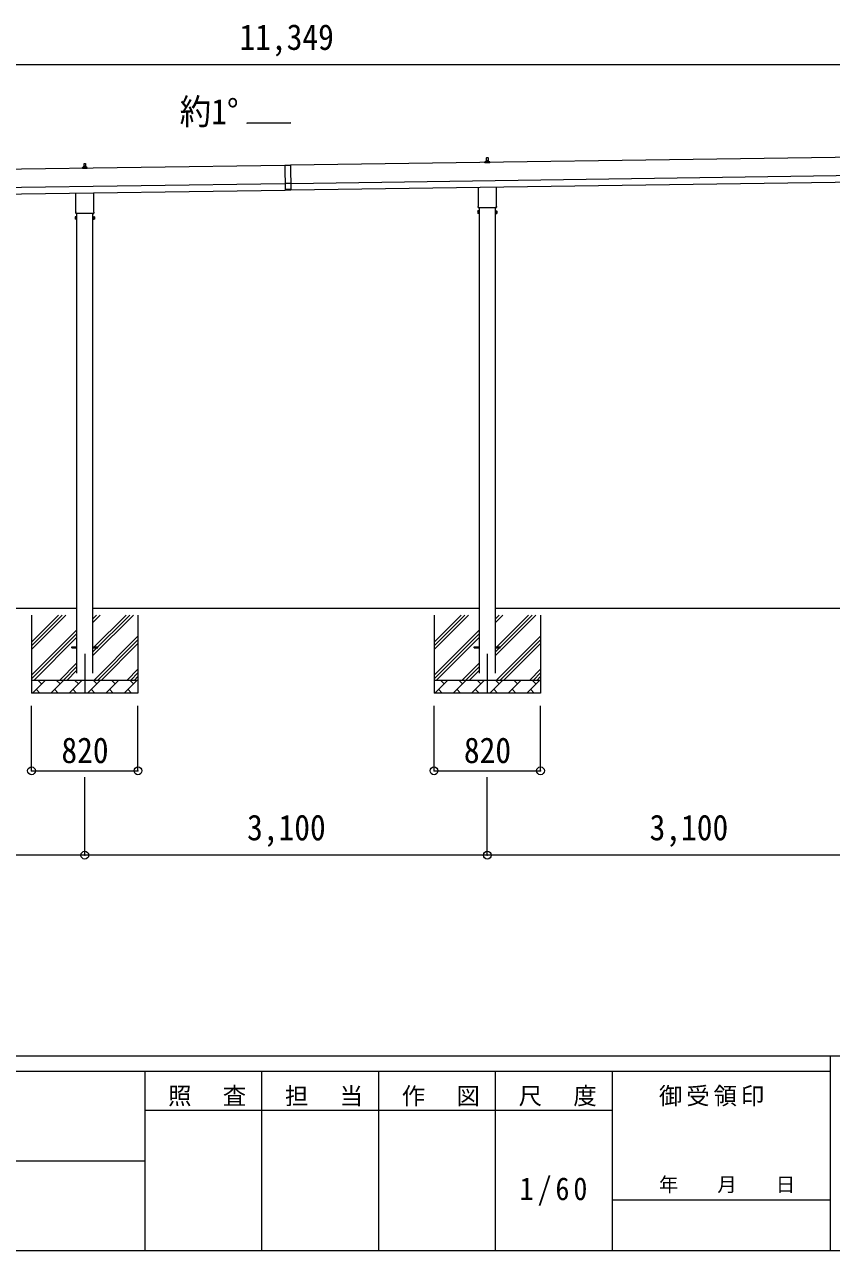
# Model space of a CAD drawing. Units: millimetres at full size, sheet at 1:60. Extents: x -16864 to 16864, y -11640 to 11640.
# Drawn here: x 4477 to 10691, y -11640 to -2196 of the extents above; entities that cross this region are included whole.
import ezdxf
from ezdxf.enums import TextEntityAlignment as Align

# ---------------------------------------------------------------- set-up
doc = ezdxf.new("R2010")
doc.units = ezdxf.units.MM
doc.header["$LTSCALE"] = 60
doc.header["$PDMODE"] = 32
doc.header["$PDSIZE"] = 60
doc.linetypes.add('CHAIN1', pattern=[8, 5, -1, 1, -1])
for name, color, linetype, lineweight in [('0-1_Defpoints', 7, 'CHAIN1', 9), ('0-2_TEXT1', 4, 'Continuous', 9), ('0-3_SHAPE', 7, 'Continuous', 9), ('0-7_PARTS2', 7, 'Continuous', 9), ('0-8_TABLE1', 6, 'Continuous', 9), ('F-0', 7, 'Continuous', 9)]:
    doc.layers.add(name, color=color, linetype=linetype, lineweight=lineweight)
doc.styles.add('ＭＳ ゴシック', font='')
doc.styles.get('ＭＳ ゴシック').set_extended_font_data('MS Gothic')

msp = doc.modelspace()

# ---------------------------------------------------------------- linework, layer by layer
at = {"layer": '0-1_Defpoints'}
for p, q in [((4940.59, -7043.97), (4940.59, -7392.97)), ((8040.59, -7043.97), (8040.59, -7392.97))]:
    msp.add_line(p, q, dxfattribs=at)
at = {"layer": '0-2_TEXT1'}
for p, q in [((6528.49, -2953.14), (6192.49, -2957.94)), ((12131.27, -3200.56), (6525.65, -3280.64)), ((6480.66, -3281.28), (850.19, -3361.72)), ((4922.65, -3305.93), (4922.65, -3298.22)), ((4923.03, -3297.43), (4958.76, -3297.43)), ((4923.41, -3297.25), (4930.13, -3295.62)), ((4930.51, -3295.43), (4951.28, -3295.43)), ((4930.9, -3294.64), (4930.9, -3290.43)), ((4931.9, -3290.43), (4949.9, -3290.43)), ((4934.9, -3290.43), (4935.62, -3266.91)), ((4936.62, -3265.93), (4945.17, -3265.93)), ((4946.17, -3266.91), (4946.9, -3290.43)), ((4950.9, -3294.64), (4950.9, -3290.43)), ((4958.38, -3297.25), (4951.66, -3295.62)), ((4959.15, -3305.93), (4959.15, -3298.22)), ((6480.64, -3280.28), (6525.64, -3279.64)), ((6480.64, -3280.28), (6483.39, -3472.76)), ((6525.65, -3280.64), (6480.66, -3281.28)), ((6525.64, -3279.64), (6528.39, -3472.12)), ((8022.65, -3261.64), (8022.65, -3253.93)), ((8059.15, -3261.64), (8022.65, -3261.64)), ((8023.03, -3253.14), (8058.76, -3253.14)), ((8023.41, -3252.96), (8030.13, -3251.33)), ((8030.51, -3251.14), (8051.28, -3251.14)), ((8030.9, -3250.36), (8030.9, -3246.14)), ((8031.9, -3246.14), (8049.9, -3246.14)), ((8034.9, -3246.14), (8035.62, -3222.62)), ((8036.62, -3221.64), (8045.17, -3221.64)), ((8046.17, -3222.62), (8046.9, -3246.14)), ((8050.9, -3250.36), (8050.9, -3246.14)), ((8058.38, -3252.96), (8051.66, -3251.33)), ((8059.15, -3261.64), (8059.15, -3253.93)), ((4959.15, -3305.93), (4922.65, -3305.93)), ((6527.65, -3420.62), (12133.27, -3340.54)), ((6528.37, -3470.62), (12133.99, -3390.54)), ((852.19, -3501.7), (6482.66, -3421.27)), ((852.91, -3551.7), (6483.37, -3471.26)), ((5008.89, -3492.33), (5008.89, -3639.92)), ((6527.67, -3421.62), (6482.67, -3422.27)), ((6528.32, -3467.12), (6483.32, -3467.76)), ((6528.39, -3472.12), (6483.39, -3472.76)), ((7972.29, -3595.63), (7972.29, -3449.99)), ((8108.89, -3448.04), (8108.89, -3595.63)), ((4872.29, -3639.92), (4872.29, -3494.28)), ((4866.59, -3678.19), (4867.35, -3676.87)), ((4866.59, -3678.19), (4866.59, -3695.19)), ((4873.59, -3681.78), (4867.35, -3681.78)), ((4870.59, -3648.69), (4870.59, -3643.19)), ((5008.53, -3652.19), (4872.65, -3652.19)), ((4878.09, -3652.19), (4878.09, -7193.97)), ((5003.09, -7193.97), (5003.09, -3652.19)), ((5007.59, -3681.78), (5013.83, -3681.78)), ((5010.59, -3643.19), (5010.59, -3648.69)), ((5014.59, -3678.19), (5013.83, -3676.87)), ((5014.59, -3678.19), (5014.59, -3695.19)), ((7966.59, -3633.9), (7967.35, -3632.59)), ((7966.59, -3633.9), (7966.59, -3650.9)), ((7966.59, -3650.9), (7967.35, -3652.22)), ((7973.59, -3637.5), (7967.35, -3637.5)), ((7973.59, -3647.31), (7967.35, -3647.31)), ((7973.59, -3652.22), (7967.35, -3652.22)), ((7970.59, -3604.4), (7970.59, -3598.9)), ((8108.53, -3607.9), (7972.65, -3607.9)), ((7976.09, -3651.6), (7973.59, -3651.6)), ((7978.09, -3607.9), (7978.09, -7193.97)), ((8103.09, -7193.97), (8103.09, -3607.9)), ((8105.09, -3651.6), (8107.59, -3651.6)), ((8107.59, -3637.5), (8113.83, -3637.5)), ((8107.59, -3647.31), (8113.83, -3647.31)), ((8107.59, -3652.22), (8113.83, -3652.22)), ((8110.59, -3598.9), (8110.59, -3604.4)), ((8114.59, -3633.9), (8113.83, -3632.59)), ((8114.59, -3650.9), (8113.83, -3652.22)), ((8114.59, -3633.9), (8114.59, -3650.9)), ((4866.59, -3695.19), (4867.35, -3696.5)), ((4873.59, -3691.6), (4867.35, -3691.6)), ((4873.59, -3696.5), (4867.35, -3696.5)), ((4876.09, -3695.89), (4873.59, -3695.89)), ((5005.09, -3695.89), (5007.59, -3695.89)), ((5007.59, -3691.6), (5013.83, -3691.6)), ((5007.59, -3696.5), (5013.83, -3696.5)), ((5014.59, -3695.19), (5013.83, -3696.5)), ((4840.59, -6989.47), (4878.09, -6989.47)), ((4840.59, -6998.47), (4840.59, -6989.47)), ((4840.59, -6989.47), (4878.09, -6989.47)), ((4840.59, -6998.47), (4840.59, -6989.47)), ((4840.59, -6998.47), (4878.09, -6998.47)), ((4840.59, -6998.47), (4878.09, -6998.47)), ((5003.09, -6989.47), (5040.59, -6989.47)), ((5003.09, -6989.47), (5040.59, -6989.47)), ((5003.09, -6998.47), (5040.59, -6998.47)), ((5003.09, -6998.47), (5040.59, -6998.47)), ((5040.59, -6998.47), (5040.59, -6989.47)), ((5040.59, -6998.47), (5040.59, -6989.47)), ((7940.59, -6989.47), (7978.09, -6989.47)), ((7940.59, -6998.47), (7940.59, -6989.47)), ((7940.59, -6989.47), (7978.09, -6989.47)), ((7940.59, -6998.47), (7940.59, -6989.47)), ((7940.59, -6998.47), (7978.09, -6998.47)), ((7940.59, -6998.47), (7978.09, -6998.47)), ((8103.09, -6989.47), (8140.59, -6989.47)), ((8103.09, -6989.47), (8140.59, -6989.47)), ((8103.09, -6998.47), (8140.59, -6998.47)), ((8103.09, -6998.47), (8140.59, -6998.47)), ((8140.59, -6998.47), (8140.59, -6989.47)), ((8140.59, -6998.47), (8140.59, -6989.47))]:
    msp.add_line(p, q, dxfattribs=at)
for points in [[(4873.59, -3696.5), (4873.59, -3676.87), (4867.35, -3676.87)], [(4873.59, -3695.89), (4873.59, -3677.49), (4876.09, -3677.49)], [(5007.59, -3695.89), (5007.59, -3677.49), (5005.09, -3677.49)], [(5007.59, -3696.5), (5007.59, -3676.87), (5013.83, -3676.87)], [(7973.59, -3652.22), (7973.59, -3632.59), (7967.35, -3632.59)], [(7973.59, -3651.6), (7973.59, -3633.2), (7976.09, -3633.2)], [(8107.59, -3651.6), (8107.59, -3633.2), (8105.09, -3633.2)], [(8107.59, -3652.22), (8107.59, -3632.59), (8113.83, -3632.59)]]:
    msp.add_lwpolyline(points, dxfattribs=at)
for points in [[(4876.09, -3697.19), (4876.09, -3676.19), (4878.09, -3676.19), (4878.09, -3697.19)], [(5005.09, -3697.19), (5005.09, -3676.19), (5003.09, -3676.19), (5003.09, -3697.19)], [(7976.09, -3652.9), (7976.09, -3631.9), (7978.09, -3631.9), (7978.09, -3652.9)], [(8105.09, -3652.9), (8105.09, -3631.9), (8103.09, -3631.9), (8103.09, -3652.9)]]:
    msp.add_lwpolyline(points, close=True, dxfattribs=at)
for centre, radius, start, end in [((4923.65, -3298.22), 1, 103.62699, 180), ((4929.9, -3294.64), 1, 283.62699, 0), ((4934.98, -3291.06), 4.13, 90, 171.17633), ((4931.9, -3291.43), 1, 90, 180), ((4936.62, -3266.93), 1, 90, 178.60509), ((4944.23, -3290.43), 4.83, 133.60282, 180), ((4937.56, -3290.43), 4.83, 0, 46.39718), ((4945.17, -3266.93), 1, 1.39491, 90), ((4946.81, -3291.06), 4.13, 8.82367, 90), ((4949.9, -3291.43), 1, 0, 90), ((4951.9, -3294.64), 1, 180, 256.37301), ((4958.15, -3298.22), 1, 0, 76.37301), ((8023.65, -3253.93), 1, 103.62699, 180), ((8029.9, -3250.36), 1, 283.62699, 0), ((8034.98, -3246.78), 4.13, 90, 171.17633), ((8031.9, -3247.14), 1, 90, 180), ((8036.62, -3222.64), 1, 90, 178.60509), ((8044.23, -3246.14), 4.83, 133.60282, 180), ((8037.56, -3246.14), 4.83, 0, 46.39718), ((8045.17, -3222.64), 1, 1.39491, 90), ((8046.81, -3246.78), 4.13, 8.82367, 90), ((8049.9, -3247.14), 1, 0, 90), ((8051.9, -3250.36), 1, 180, 256.37301), ((8058.15, -3253.93), 1, 0, 76.37301), ((4870.93, -3679.33), 4.34, 145.61575, 214.38425), ((4882.83, -3686.69), 16.24, 162.41205, 197.58795), ((4874.59, -3643.19), 4, 125.09963, 180), ((4874.59, -3648.69), 4, 180, 194.47751), ((4874.59, -3648.69), 4, 194.47751, 241.04498), ((5006.59, -3648.69), 4, 298.95502, 345.52249), ((5006.59, -3643.19), 4, 0, 54.90037), ((5006.59, -3648.69), 4, 345.52249, 0), ((5010.24, -3679.33), 4.34, 325.61575, 34.38425), ((4998.35, -3686.69), 16.24, 342.41205, 17.58795), ((7970.93, -3635.04), 4.34, 145.61575, 214.38425), ((7982.83, -3642.4), 16.24, 162.41205, 197.58795), ((7970.93, -3649.77), 4.34, 145.61575, 214.38425), ((7974.59, -3598.9), 4, 125.09963, 180), ((7974.59, -3604.4), 4, 180, 194.47751), ((7974.59, -3604.4), 4, 194.47751, 241.04498), ((8106.59, -3604.4), 4, 298.95502, 345.52249), ((8106.59, -3598.9), 4, 0, 54.90037), ((8106.59, -3604.4), 4, 345.52249, 0), ((8110.24, -3635.04), 4.34, 325.61575, 34.38425), ((8098.35, -3642.4), 16.24, 342.41205, 17.58795), ((8110.24, -3649.77), 4.34, 325.61575, 34.38425), ((4870.93, -3694.05), 4.34, 145.61575, 214.38425), ((5010.24, -3694.05), 4.34, 325.61575, 34.38425)]:
    msp.add_arc(centre, radius, start, end, dxfattribs=at)
at = {"layer": '0-3_SHAPE'}
for p, q in [((4878.09, -6693.97), (1903.09, -6693.97)), ((7978.09, -6693.97), (5003.09, -6693.97)), ((11078.09, -6693.97), (8103.09, -6693.97)), ((4530.59, -6745.97), (4530.59, -7345.97)), ((4530.59, -6954.46), (4739.07, -6745.97)), ((4530.59, -6982.74), (4767.36, -6745.97)), ((4530.59, -7011.03), (4795.64, -6745.97)), ((5003.09, -6774.8), (5031.91, -6745.97)), ((5003.09, -6803.08), (5060.2, -6745.97)), ((5003.09, -7057.64), (5314.76, -6745.97)), ((5003.09, -7001.07), (5258.19, -6745.97)), ((5003.09, -7029.36), (5286.47, -6745.97)), ((5350.59, -6745.97), (5350.59, -7345.97)), ((7630.59, -6745.97), (7630.59, -7345.97)), ((7630.59, -6954.46), (7839.07, -6745.97)), ((7630.59, -6982.74), (7867.36, -6745.97)), ((7630.59, -7011.03), (7895.64, -6745.97)), ((8103.09, -6774.8), (8131.91, -6745.97)), ((8103.09, -6803.08), (8160.2, -6745.97)), ((8103.09, -7057.64), (8414.76, -6745.97)), ((8103.09, -7001.07), (8358.19, -6745.97)), ((8103.09, -7029.36), (8386.47, -6745.97)), ((8450.59, -6745.97), (8450.59, -7345.97)), ((4530.59, -7209.02), (4878.09, -6861.52)), ((4530.59, -7237.3), (4878.09, -6889.8)), ((7630.59, -7209.02), (7978.09, -6861.52)), ((7630.59, -7237.3), (7978.09, -6889.8)), ((4550.2, -7245.97), (4878.09, -6918.08)), ((5012.75, -7245.97), (5350.59, -6908.13)), ((5041.03, -7245.97), (5350.59, -6936.42)), ((5069.31, -7245.97), (5350.59, -6964.7)), ((7650.2, -7245.97), (7978.09, -6918.08)), ((8112.75, -7245.97), (8450.59, -6908.13)), ((8141.03, -7245.97), (8450.59, -6936.42)), ((8169.31, -7245.97), (8450.59, -6964.7)), ((4748.19, -7245.97), (4878.09, -7116.07)), ((4776.47, -7245.97), (4878.09, -7144.36)), ((4804.76, -7245.97), (4878.09, -7172.64)), ((5267.3, -7245.97), (5350.59, -7162.69)), ((7848.19, -7245.97), (7978.09, -7116.07)), ((7876.47, -7245.97), (7978.09, -7144.36)), ((7904.76, -7245.97), (7978.09, -7172.64)), ((8367.3, -7245.97), (8450.59, -7162.69)), ((4530.59, -7245.97), (5350.59, -7245.97)), ((4537.04, -7345.97), (4637.04, -7245.97)), ((4608.48, -7274.53), (4579.93, -7245.97)), ((4678.46, -7345.97), (4778.46, -7245.97)), ((4749.9, -7274.53), (4721.35, -7245.97)), ((4819.88, -7345.97), (4919.88, -7245.97)), ((4891.32, -7274.53), (4862.77, -7245.97)), ((4961.3, -7345.97), (5061.3, -7245.97)), ((5032.75, -7274.53), (5004.19, -7245.97)), ((5102.72, -7345.97), (5202.72, -7245.97)), ((5174.17, -7274.53), (5145.61, -7245.97)), ((5244.14, -7345.97), (5344.14, -7245.97)), ((5315.59, -7274.53), (5287.04, -7245.97)), ((5295.59, -7245.97), (5350.59, -7190.97)), ((5323.87, -7245.97), (5350.59, -7219.26)), ((7630.59, -7245.97), (8450.59, -7245.97)), ((7637.04, -7345.97), (7737.04, -7245.97)), ((7708.48, -7274.53), (7679.93, -7245.97)), ((7778.46, -7345.97), (7878.46, -7245.97)), ((7849.9, -7274.53), (7821.35, -7245.97)), ((7919.88, -7345.97), (8019.88, -7245.97)), ((7991.32, -7274.53), (7962.77, -7245.97)), ((8061.3, -7345.97), (8161.3, -7245.97)), ((8132.75, -7274.53), (8104.19, -7245.97)), ((8202.72, -7345.97), (8302.72, -7245.97)), ((8274.17, -7274.53), (8245.61, -7245.97)), ((8344.14, -7345.97), (8444.14, -7245.97)), ((8415.59, -7274.53), (8387.04, -7245.97)), ((8395.59, -7245.97), (8450.59, -7190.97)), ((8423.87, -7245.97), (8450.59, -7219.26)), ((5350.59, -7345.97), (4530.59, -7345.97)), ((4565.59, -7317.42), (4594.14, -7345.97)), ((4707.01, -7317.42), (4735.56, -7345.97)), ((4848.43, -7317.42), (4876.98, -7345.97)), ((4989.85, -7317.42), (5018.41, -7345.97)), ((5131.27, -7317.42), (5159.83, -7345.97)), ((5272.7, -7317.42), (5301.25, -7345.97)), ((8450.59, -7345.97), (7630.59, -7345.97)), ((7665.59, -7317.42), (7694.14, -7345.97)), ((7807.01, -7317.42), (7835.56, -7345.97)), ((7948.43, -7317.42), (7976.98, -7345.97)), ((8089.85, -7317.42), (8118.41, -7345.97)), ((8231.27, -7317.42), (8259.83, -7345.97)), ((8372.7, -7317.42), (8401.25, -7345.97))]:
    msp.add_line(p, q, dxfattribs=at)
at = {"layer": '0-7_PARTS2', "color": 4}
for p, q in [((6192.49, -2957.94), (6192.49, -2953.14)), ((6192.49, -2953.14), (6528.49, -2953.14))]:
    msp.add_line(p, q, dxfattribs=at)
at = {"layer": '0-8_TABLE1'}
for p, q in [((12166.59, -2506.34), (817.59, -2506.34)), ((4530.59, -7944.97), (4530.59, -7444.97)), ((5350.59, -7944.97), (5350.59, -7444.97)), ((7630.59, -7944.97), (7630.59, -7444.97)), ((8450.59, -7944.97), (8450.59, -7444.97)), ((4530.59, -7944.97), (5350.59, -7944.97)), ((4940.59, -8594.97), (4940.59, -7994.97)), ((7630.59, -7944.97), (8450.59, -7944.97)), ((8040.59, -8594.97), (8040.59, -7994.97)), ((4940.59, -8594.97), (1840.59, -8594.97)), ((8040.59, -8594.97), (4940.59, -8594.97)), ((11140.59, -8594.97), (8040.59, -8594.97))]:
    msp.add_line(p, q, dxfattribs=at)
for p in [(4530.59, -7944.97), (5350.59, -7944.97), (7630.59, -7944.97), (8450.59, -7944.97), (4940.59, -8594.97), (8040.59, -8594.97)]:
    msp.add_point(p, dxfattribs=at)
at = {"layer": 'F-0', "color": 5, "lineweight": 5}
for p, q in [((-16864.12, -10140), (16015.88, -10140)), ((10682.37, -10140), (10682.37, -11640)), ((-16864.12, -10260), (10682.37, -10260)), ((5402.37, -10260), (5402.37, -11640)), ((6302.37, -10260), (6302.37, -11640)), ((7202.37, -10260), (7202.37, -11640)), ((8102.36, -10260), (8102.36, -11640)), ((9002.37, -10260), (9002.37, -11640)), ((5402.37, -10560), (9002.37, -10560)), ((-6897.63, -10950), (5402.37, -10950)), ((9002.37, -11250), (10682.37, -11250)), ((-16864.12, -11640), (16015.88, -11640))]:
    msp.add_line(p, q, dxfattribs=at)

# ---------------------------------------------------------------- texts
at = {"layer": '0-7_PARTS2', "style": 'ＭＳ ゴシック', "width": 0.9}
msp.add_text('約1°', height=197.9, dxfattribs=at).set_placement((5671.41, -3025.7), align=Align.BOTTOM_LEFT)
at = {"layer": '0-8_TABLE1', "color": 7, "style": 'ＭＳ ゴシック', "width": 0.9}
for s, p in [('11,349', (6132.09, -2451.34)), ('820', (4760.59, -7944.97)), ('820', (7860.59, -7944.97)), ('3,100', (6190.59, -8539.97)), ('3,100', (9290.59, -8539.97))]:
    msp.add_text(s, height=197.9, dxfattribs=at).set_placement(p, align=Align.BOTTOM_LEFT)
at = {"layer": 'F-0', "style": 'ＭＳ ゴシック'}
msp.add_text('年\u3000\u3000月\u3000\u3000日', height=110, dxfattribs=at).set_placement((9362.37, -11220), align=Align.BOTTOM_LEFT)
at = {"layer": 'F-0', "attachment_point": 7, "style": 'ＭＳ ゴシック'}
for s, insert, char_height in [('\\T1.17;照\u3000査', (5582.37, -10530), 132), ('\\T1.17;担\u3000当', (6482.37, -10530), 132), ('\\T1.17;作\u3000図', (7382.37, -10530), 132), ('\\T1.17;尺\u3000度', (8282.37, -10530), 132), ('\\T1.17;御受領印', (9362.37, -10530), 132), ('\\T1.28;\\W0.9;1/60', (8289.87, -11295), 176)]:
    msp.add_mtext(s, dxfattribs=dict(at, insert=insert, char_height=char_height))

doc.saveas('drawing.dxf')
